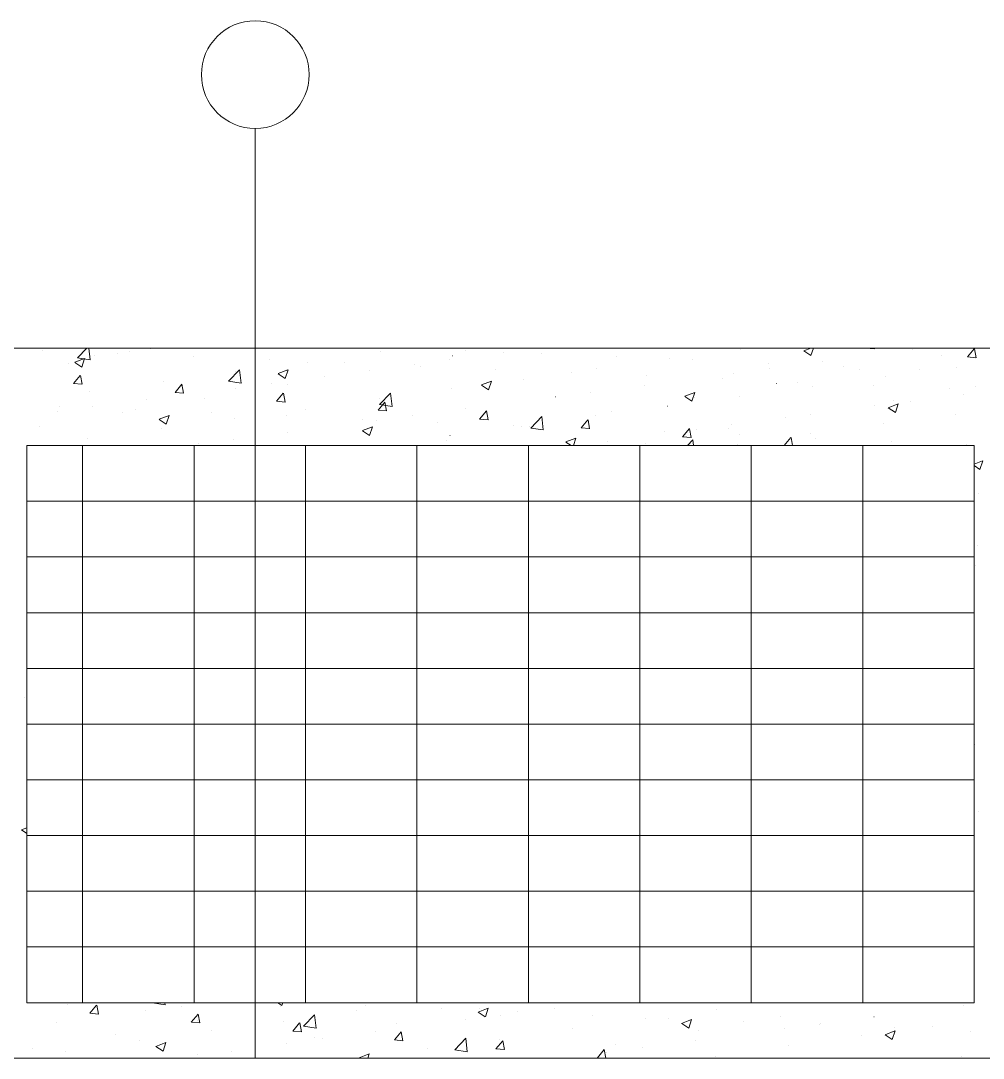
# Model space of a CAD drawing. Header units: centimetres. Extents: x -16179 to 12840, y -10704 to 3856.
# Drawn here: x 12101.1 to 12446.6, y -5198.5 to -4826.1 of the extents above; entities that cross this region are included whole.
import ezdxf

# ---------------------------------------------------------------- set-up
doc = ezdxf.new("R2010")
doc.units = ezdxf.units.CM
doc.header["$MEASUREMENT"] = 0
for name, color, linetype, lineweight in [('A-ELEV-MBE1_Num_Penna__7_Num_Penna__7_Num_Penna__7_Num_Penna__7_Num_Penna__7_Num_Penna__7_Num_Penna__7_Num_Penna__7_Num_Penna__7_Num_Penna__7', 7, 'Continuous', 18), ('A-ELEV-PATT_Num_Penna__8_Num_Penna__8_Num_Penna__8_Num_Penna__8_Num_Penna__8_Num_Penna__8_Num_Penna__8_Num_Penna__8_Num_Penna__8_Num_Penna__8', 8, 'Continuous', 18), ('AA - linee quote_Num_Penna__3_Num_Penna__3_Num_Penna__3_Num_Penna__3_Num_Penna__3_Num_Penna__3_Num_Penna__3_Num_Penna__3_Num_Penna__3_Num_Penna__3', 3, 'Continuous', 18), ('AA - pareti sezionate_Num_Penna__7_Num_Penna__7_Num_Penna__7_Num_Penna__7_Num_Penna__7_Num_Penna__7_Num_Penna__7_Num_Penna__7_Num_Penna__7_Num_Penna__7', 7, 'Continuous', 18), ('AA pareti non sezionate_Num_Penna__2_Num_Penna__2_Num_Penna__2_Num_Penna__2_Num_Penna__2_Num_Penna__2_Num_Penna__2_Num_Penna__2_Num_Penna__2_Num_Penna__2', 2, 'Continuous', 18)]:
    doc.layers.add(name, color=color, linetype=linetype, lineweight=lineweight)

msp = doc.modelspace()

# ---------------------------------------------------------------- linework, layer by layer
at = {"layer": 'A-ELEV-MBE1_Num_Penna__7_Num_Penna__7_Num_Penna__7_Num_Penna__7_Num_Penna__7_Num_Penna__7_Num_Penna__7_Num_Penna__7_Num_Penna__7_Num_Penna__7', "color": 7, "linetype": 'Continuous', "lineweight": 18}
for p, q in [((12443.34, -4978.54), (12103.34, -4978.54)), ((12103.34, -5178.54), (12103.34, -4978.54)), ((12123.34, -4978.54), (12123.34, -4998.54)), ((12123.34, -5178.54), (12123.34, -4978.54)), ((12163.34, -4978.54), (12163.34, -4998.54)), ((12163.34, -5178.54), (12163.34, -4978.54)), ((12203.34, -4978.54), (12203.34, -4998.54)), ((12203.34, -5178.54), (12203.34, -4978.54)), ((12243.34, -4978.54), (12243.34, -4998.54)), ((12243.34, -5178.54), (12243.34, -4978.54)), ((12283.34, -5178.54), (12283.34, -4978.54)), ((12323.34, -5178.54), (12323.34, -4978.54)), ((12363.34, -5178.54), (12363.34, -4978.54)), ((12403.34, -5178.54), (12403.34, -4978.54)), ((12443.34, -5178.54), (12443.34, -4978.54)), ((12443.34, -4998.54), (12103.34, -4998.54)), ((12443.34, -5018.54), (12103.34, -5018.54)), ((12443.34, -5038.54), (12103.34, -5038.54)), ((12443.34, -5058.54), (12103.34, -5058.54)), ((12443.34, -5078.54), (12103.34, -5078.54)), ((12443.34, -5098.54), (12103.34, -5098.54)), ((12443.34, -5118.54), (12103.34, -5118.54)), ((12443.34, -5138.54), (12103.34, -5138.54)), ((12443.34, -5158.54), (12103.34, -5158.54)), ((12443.34, -5178.54), (12103.34, -5178.54))]:
    msp.add_line(p, q, dxfattribs=at)
at = {"layer": 'A-ELEV-PATT_Num_Penna__8_Num_Penna__8_Num_Penna__8_Num_Penna__8_Num_Penna__8_Num_Penna__8_Num_Penna__8_Num_Penna__8_Num_Penna__8_Num_Penna__8', "color": 8, "linetype": 'Continuous', "lineweight": 18}
for p, q in [((12108.91, -4944.31), (12108.91, -4944.31)), ((12121.52, -4947.02), (12124.85, -4943.55)), ((12124.85, -4943.55), (12124.85, -4943.55)), ((12125.55, -4943.55), (12125.55, -4943.55)), ((12126.04, -4947.73), (12125.55, -4943.55)), ((12136.03, -4945.45), (12136.03, -4945.45)), ((12140.35, -4944.63), (12140.35, -4944.63)), ((12147.78, -4943.84), (12147.78, -4943.84)), ((12230.37, -4944.75), (12230.37, -4944.75)), ((12260.91, -4944.36), (12260.91, -4944.36)), ((12274.3, -4945.27), (12274.31, -4945.27)), ((12288.03, -4945.5), (12288.03, -4945.5)), ((12359.62, -4944.19), (12359.62, -4944.19)), ((12382.2, -4944.49), (12384.68, -4943.54)), ((12382.21, -4944.51), (12384.74, -4946.21)), ((12384.74, -4946.21), (12385.64, -4943.54)), ((12404.52, -4943.56), (12404.53, -4943.54)), ((12404.52, -4943.57), (12407.56, -4943.83)), ((12407.6, -4943.85), (12407.54, -4943.54)), ((12421.1, -4944.22), (12421.1, -4944.22)), ((12440.95, -4946.75), (12443.4, -4943.83)), ((12444.04, -4947.03), (12443.45, -4943.85)), ((12118.15, -4948.92), (12118.16, -4948.92)), ((12120.5, -4948.67), (12124.05, -4947.31)), ((12120.51, -4948.69), (12123.04, -4950.39)), ((12121.53, -4947.04), (12126.05, -4947.74)), ((12123.04, -4950.39), (12124.07, -4947.32)), ((12127.63, -4946.31), (12127.63, -4946.31)), ((12163.15, -4946.6), (12163.15, -4946.6)), ((12190.26, -4947.74), (12190.27, -4947.74)), ((12203.98, -4948.56), (12203.99, -4948.56)), ((12217.38, -4948.89), (12217.39, -4948.89)), ((12242.34, -4949.48), (12242.35, -4949.48)), ((12255.06, -4947.81), (12255.07, -4947.81)), ((12256.05, -4946.36), (12256.06, -4946.36)), ((12315.14, -4946.65), (12315.15, -4946.65)), ((12333.96, -4947.45), (12333.96, -4947.45)), ((12342.26, -4947.79), (12342.27, -4947.79)), ((12369.38, -4948.94), (12369.38, -4948.94)), ((12389.02, -4948.45), (12389.02, -4948.45)), ((12431.71, -4946.16), (12431.72, -4946.16)), ((12440.96, -4946.75), (12444, -4947.02)), ((12175.74, -4955.43), (12179.69, -4951.31)), ((12178.32, -4951.81), (12178.33, -4951.81)), ((12180.26, -4956.14), (12179.69, -4951.32)), ((12193.5, -4952.74), (12197.06, -4951.38)), ((12193.51, -4952.76), (12196.04, -4954.46)), ((12196.05, -4954.46), (12197.08, -4951.39)), ((12226.43, -4951.44), (12226.43, -4951.44)), ((12244.5, -4950.03), (12244.51, -4950.03)), ((12271.62, -4951.18), (12271.62, -4951.18)), ((12298.74, -4952.33), (12298.74, -4952.33)), ((12307.88, -4951.02), (12307.88, -4951.02)), ((12357.06, -4952.66), (12357.06, -4952.66)), ((12369.78, -4950.98), (12369.78, -4950.98)), ((12396.5, -4950.08), (12396.5, -4950.08)), ((12402.09, -4951.24), (12402.09, -4951.24)), ((12423.62, -4951.23), (12423.62, -4951.23)), ((12437.13, -4950.47), (12437.13, -4950.47)), ((12120.07, -4956.27), (12122.52, -4953.35)), ((12120.08, -4956.28), (12123.11, -4956.54)), ((12123.15, -4956.55), (12122.57, -4953.37)), ((12152.24, -4955.39), (12152.25, -4955.39)), ((12156.51, -4959.46), (12158.96, -4956.54)), ((12159.59, -4959.74), (12159, -4956.56)), ((12175.75, -4955.45), (12180.26, -4956.15)), ((12191.02, -4956.24), (12191.03, -4956.24)), ((12196.8, -4956.53), (12196.81, -4956.53)), ((12210.26, -4953.71), (12210.27, -4953.71)), ((12266.51, -4956.81), (12270.07, -4955.44)), ((12266.52, -4956.82), (12269.05, -4958.53)), ((12269.05, -4958.53), (12270.08, -4955.46)), ((12281.49, -4954.83), (12281.5, -4954.83)), ((12324.98, -4956.88), (12324.98, -4956.88)), ((12325.85, -4953.47), (12325.86, -4953.47)), ((12352.97, -4954.62), (12352.98, -4954.62)), ((12372.46, -4956.33), (12372.47, -4956.33)), ((12380.09, -4955.76), (12380.1, -4955.76)), ((12407.21, -4956.91), (12407.21, -4956.91)), ((12411.47, -4953.72), (12411.47, -4953.72)), ((12125.86, -4959.2), (12125.86, -4959.2)), ((12156.51, -4959.46), (12159.55, -4959.73)), ((12178.3, -4957.91), (12178.31, -4957.91)), ((12192.94, -4962.65), (12195.39, -4959.73)), ((12196.03, -4962.93), (12195.44, -4959.74)), ((12229.95, -4963.84), (12233.91, -4959.71)), ((12234.47, -4964.55), (12233.91, -4959.73)), ((12255.83, -4958.08), (12255.84, -4958.08)), ((12305.74, -4959.41), (12305.74, -4959.41)), ((12339.52, -4960.88), (12343.07, -4959.51)), ((12342.06, -4962.6), (12343.09, -4959.53)), ((12385.39, -4957.3), (12385.39, -4957.3)), ((12434.33, -4958.05), (12434.33, -4958.05)), ((12439.69, -4960.05), (12439.7, -4960.05)), ((12443.88, -4957.31), (12443.89, -4957.31)), ((12146.22, -4962.14), (12146.23, -4962.14)), ((12167.18, -4961.61), (12167.18, -4961.61)), ((12192.95, -4962.65), (12195.99, -4962.92)), ((12229.38, -4965.83), (12231.83, -4962.92)), ((12229.75, -4961.66), (12229.75, -4961.66)), ((12229.96, -4963.85), (12234.48, -4964.55)), ((12232.46, -4966.12), (12231.88, -4962.93)), ((12293.02, -4961.09), (12293.03, -4961.09)), ((12333.34, -4964.36), (12333.35, -4964.36)), ((12339.53, -4960.89), (12342.05, -4962.6)), ((12342.83, -4961.41), (12342.84, -4961.41)), ((12359, -4961.1), (12359.01, -4961.1)), ((12407.74, -4964.26), (12407.74, -4964.26)), ((12412.52, -4964.95), (12416.08, -4963.58)), ((12414.26, -4962.39), (12414.26, -4962.39)), ((12415.07, -4966.66), (12416.1, -4963.6)), ((12420.45, -4962.59), (12420.46, -4962.59)), ((12114.27, -4966.34), (12114.27, -4966.34)), ((12115.21, -4964.45), (12115.21, -4964.45)), ((12126.98, -4964.67), (12126.99, -4964.67)), ((12137.55, -4966.7), (12137.56, -4966.7)), ((12142.33, -4965.6), (12142.33, -4965.6)), ((12150.82, -4969.13), (12154.38, -4967.76)), ((12153.36, -4970.84), (12154.39, -4967.77)), ((12169.45, -4966.74), (12169.45, -4966.74)), ((12196.56, -4967.89), (12196.57, -4967.89)), ((12203.36, -4965.47), (12203.37, -4965.47)), ((12229.39, -4965.84), (12232.42, -4966.1)), ((12241.7, -4967.84), (12241.7, -4967.84)), ((12260.94, -4965.31), (12260.94, -4965.31)), ((12265.82, -4969.02), (12268.27, -4966.1)), ((12268.9, -4969.31), (12268.31, -4966.12)), ((12284.17, -4972.25), (12288.12, -4968.12)), ((12288.69, -4972.96), (12288.13, -4968.13)), ((12307.26, -4967.93), (12307.26, -4967.93)), ((12313.21, -4966.5), (12313.21, -4966.5)), ((12384.63, -4967.48), (12384.64, -4967.48)), ((12412.53, -4964.96), (12415.06, -4966.67)), ((12436.51, -4967.38), (12436.52, -4967.38)), ((12107.93, -4971.78), (12107.93, -4971.78)), ((12150.83, -4969.14), (12153.36, -4970.84)), ((12177.71, -4968.72), (12177.71, -4968.72)), ((12223.68, -4969.03), (12223.69, -4969.03)), ((12223.83, -4973.19), (12227.38, -4971.83)), ((12226.37, -4974.91), (12227.4, -4971.84)), ((12228.98, -4969.52), (12228.99, -4969.52)), ((12250.8, -4970.18), (12250.81, -4970.18)), ((12265.82, -4969.03), (12268.86, -4969.29)), ((12277.92, -4971.32), (12277.92, -4971.32)), ((12280.87, -4971.74), (12280.88, -4971.74)), ((12283.58, -4971.58), (12283.59, -4971.58)), ((12302.25, -4972.21), (12304.7, -4969.29)), ((12305.34, -4972.49), (12304.75, -4969.31)), ((12356.41, -4971.02), (12356.42, -4971.02)), ((12375.65, -4968.48), (12375.66, -4968.48)), ((12410.85, -4970.63), (12410.86, -4970.63)), ((12151.62, -4972.3), (12151.63, -4972.3)), ((12196.9, -4973.74), (12196.9, -4973.74)), ((12223.84, -4973.21), (12226.36, -4974.91)), ((12255.21, -4974.99), (12255.22, -4974.99)), ((12284.18, -4972.26), (12288.69, -4972.96)), ((12302.26, -4972.21), (12305.3, -4972.48)), ((12305.04, -4972.47), (12305.04, -4972.47)), ((12332.15, -4973.62), (12332.16, -4973.62)), ((12338.69, -4975.4), (12341.14, -4972.48)), ((12338.7, -4975.4), (12341.73, -4975.67)), ((12341.77, -4975.68), (12341.19, -4972.5)), ((12343.7, -4972.69), (12343.7, -4972.69)), ((12355.01, -4972.57), (12355.01, -4972.57)), ((12359.27, -4974.76), (12359.28, -4974.76)), ((12384.77, -4974.21), (12384.77, -4974.21)), ((12125.24, -4976.11), (12125.24, -4976.11)), ((12164.94, -4977.95), (12164.95, -4977.95)), ((12177.66, -4976.27), (12177.66, -4976.27)), ((12253.96, -4976.67), (12253.96, -4976.67)), ((12296.83, -4977.26), (12300.39, -4975.9)), ((12296.84, -4977.28), (12298.72, -4978.54)), ((12299.52, -4978.54), (12300.41, -4975.91)), ((12311.61, -4976.92), (12311.62, -4976.92)), ((12325.38, -4977.65), (12325.39, -4977.65)), ((12340.41, -4978.54), (12342.34, -4976.53)), ((12342.57, -4978.54), (12342.34, -4976.54)), ((12358.38, -4978.02), (12358.39, -4978.02)), ((12375.16, -4978.54), (12377.58, -4975.67)), ((12378.15, -4978.54), (12377.62, -4975.68)), ((12386.39, -4975.91), (12386.4, -4975.91)), ((12413.51, -4977.05), (12413.51, -4977.05)), ((12440.63, -4978.2), (12440.63, -4978.2)), ((12443.34, -4985.21), (12446.4, -4984.03)), ((12443.34, -4985.74), (12445.38, -4987.12)), ((12445.39, -4987.12), (12446.42, -4984.05)), ((12445.05, -4995.9), (12445.05, -4995.9)), ((12444.4, -5014.26), (12444.41, -5014.26)), ((12443.73, -5021.64), (12443.74, -5021.64)), ((12102.33, -5069.16), (12102.34, -5069.16)), ((12443.59, -5085.96), (12443.59, -5085.96)), ((12103.15, -5101.94), (12103.15, -5101.94)), ((12444.97, -5110.01), (12444.98, -5110.01)), ((12101.38, -5116.48), (12103.34, -5115.72)), ((12101.39, -5116.49), (12103.34, -5117.81)), ((12443.44, -5150.29), (12443.44, -5150.29)), ((12117.83, -5179.04), (12117.83, -5179.04)), ((12125.92, -5182.35), (12128.37, -5179.43)), ((12129.01, -5182.63), (12128.42, -5179.45)), ((12148.46, -5178.6), (12148.51, -5178.54)), ((12148.47, -5178.61), (12152.99, -5179.31)), ((12152.98, -5179.31), (12152.89, -5178.54)), ((12158.73, -5179.81), (12158.74, -5179.81)), ((12193.39, -5178.54), (12194.89, -5179.55)), ((12194.26, -5179.82), (12194.26, -5179.82)), ((12194.89, -5179.55), (12195.23, -5178.54)), ((12225.04, -5179.59), (12225.05, -5179.59)), ((12439.49, -5179.4), (12439.49, -5179.4)), ((12125.93, -5182.36), (12128.97, -5182.62)), ((12146.02, -5181.48), (12146.02, -5181.48)), ((12162.36, -5185.54), (12164.81, -5182.62)), ((12165.44, -5185.82), (12164.86, -5182.64)), ((12202.68, -5187), (12206.63, -5182.88)), ((12207.2, -5187.72), (12206.63, -5182.89)), ((12221.72, -5181.5), (12221.72, -5181.5)), ((12252.16, -5180.74), (12252.16, -5180.74)), ((12265.35, -5181.9), (12268.91, -5180.54)), ((12265.36, -5181.92), (12267.89, -5183.62)), ((12265.68, -5180.8), (12265.69, -5180.8)), ((12267.9, -5183.62), (12268.93, -5180.55)), ((12273.45, -5182.98), (12273.45, -5182.98)), ((12279.28, -5181.88), (12279.28, -5181.88)), ((12292.69, -5180.45), (12292.69, -5180.45)), ((12306.4, -5183.03), (12306.4, -5183.03)), ((12350.97, -5180.95), (12350.98, -5180.95)), ((12373.96, -5183.33), (12373.96, -5183.33)), ((12407.4, -5183.62), (12407.41, -5183.62)), ((12113.93, -5185.71), (12113.94, -5185.71)), ((12162.37, -5185.54), (12165.41, -5185.81)), ((12164.63, -5184.91), (12164.64, -5184.91)), ((12195.33, -5185.31), (12195.34, -5185.31)), ((12198.8, -5188.73), (12201.25, -5185.81)), ((12201.88, -5189.01), (12201.29, -5185.82)), ((12202.68, -5187.02), (12207.2, -5187.72)), ((12236.05, -5185.89), (12236.06, -5185.89)), ((12260.73, -5184.66), (12260.74, -5184.66)), ((12299.23, -5187.78), (12299.23, -5187.78)), ((12325.31, -5184.2), (12325.32, -5184.2)), ((12333.51, -5184.18), (12333.52, -5184.18)), ((12338.36, -5185.97), (12341.92, -5184.61)), ((12338.37, -5185.99), (12340.9, -5187.69)), ((12340.9, -5187.69), (12341.93, -5184.62)), ((12360.63, -5185.32), (12360.64, -5185.32)), ((12375.45, -5187.83), (12375.45, -5187.83)), ((12387.75, -5186.47), (12387.75, -5186.47)), ((12388.16, -5186.16), (12388.17, -5186.16)), ((12414.87, -5187.61), (12414.87, -5187.61)), ((12428.48, -5187.22), (12428.48, -5187.22)), ((12135, -5189.99), (12135.01, -5189.99)), ((12169.68, -5188.56), (12169.68, -5188.56)), ((12198.81, -5188.73), (12201.84, -5189)), ((12206.43, -5190.97), (12206.43, -5190.97)), ((12209.41, -5191.41), (12209.41, -5191.41)), ((12228.65, -5188.88), (12228.65, -5188.88)), ((12235.24, -5191.91), (12237.68, -5189)), ((12238.32, -5192.2), (12237.73, -5189.01)), ((12256.89, -5195.41), (12260.85, -5191.29)), ((12261.41, -5196.13), (12260.85, -5191.3)), ((12272.84, -5191.58), (12272.85, -5191.58)), ((12344.33, -5188.41), (12344.34, -5188.41)), ((12402.82, -5190.47), (12402.83, -5190.47)), ((12411.37, -5190.04), (12414.92, -5188.68)), ((12411.38, -5190.05), (12413.9, -5191.76)), ((12413.91, -5191.76), (12414.94, -5188.69)), ((12441.99, -5188.76), (12441.99, -5188.76)), ((12105.38, -5195.08), (12105.38, -5195.08)), ((12143.59, -5192.14), (12143.6, -5192.14)), ((12149.66, -5194.22), (12153.22, -5192.86)), ((12149.68, -5194.23), (12152.2, -5195.94)), ((12152.21, -5195.94), (12153.24, -5192.87)), ((12196.69, -5193.09), (12196.7, -5193.09)), ((12235.24, -5191.92), (12238.28, -5192.18)), ((12247.18, -5194.84), (12247.19, -5194.84)), ((12271.67, -5195.1), (12274.12, -5192.18)), ((12271.68, -5195.11), (12274.72, -5195.37)), ((12274.75, -5195.39), (12274.17, -5192.2)), ((12314.71, -5193.5), (12314.71, -5193.5)), ((12324.13, -5194.59), (12324.13, -5194.59)), ((12343.36, -5192.06), (12343.37, -5192.06)), ((12376.74, -5194.05), (12376.74, -5194.05)), ((12117.21, -5195.95), (12117.21, -5195.95)), ((12164.61, -5197.31), (12164.61, -5197.31)), ((12176.8, -5196.06), (12176.81, -5196.06)), ((12221.1, -5198.41), (12221.11, -5198.41)), ((12222.67, -5198.29), (12226.23, -5196.92)), ((12222.68, -5198.3), (12222.95, -5198.48)), ((12225.72, -5198.48), (12226.24, -5196.94)), ((12256.9, -5195.43), (12261.42, -5196.13)), ((12308.11, -5198.29), (12310.56, -5195.37)), ((12308.12, -5198.29), (12310.28, -5198.48)), ((12311.17, -5198.48), (12310.6, -5195.39)), ((12311.41, -5196.26), (12311.41, -5196.26)), ((12350.35, -5197.86), (12350.36, -5197.86)), ((12438.84, -5197.76), (12438.85, -5197.76))]:
    msp.add_line(p, q, dxfattribs=at)
at = {"layer": 'AA - linee quote_Num_Penna__3_Num_Penna__3_Num_Penna__3_Num_Penna__3_Num_Penna__3_Num_Penna__3_Num_Penna__3_Num_Penna__3_Num_Penna__3_Num_Penna__3', "color": 3, "linetype": 'Continuous', "lineweight": 18}
msp.add_line((12185.31, -5198.48), (12185.31, -4864.71), dxfattribs=at)
msp.add_circle((12185.31, -4845.39), 19.33, dxfattribs=at)
at = {"layer": 'AA - pareti sezionate_Num_Penna__7_Num_Penna__7_Num_Penna__7_Num_Penna__7_Num_Penna__7_Num_Penna__7_Num_Penna__7_Num_Penna__7_Num_Penna__7_Num_Penna__7', "color": 7, "linetype": 'Continuous', "lineweight": 18}
msp.add_line((12793.57, -5198.48), (11524.97, -5198.48), dxfattribs=at)
at = {"layer": 'AA pareti non sezionate_Num_Penna__2_Num_Penna__2_Num_Penna__2_Num_Penna__2_Num_Penna__2_Num_Penna__2_Num_Penna__2_Num_Penna__2_Num_Penna__2_Num_Penna__2', "color": 2, "linetype": 'Continuous', "lineweight": 18}
for p, q in [((11570.33, -4943.55), (12786.07, -4943.55)), ((12477.33, -5198.48), (11872.33, -5198.48))]:
    msp.add_line(p, q, dxfattribs=at)

doc.saveas('drawing.dxf')
